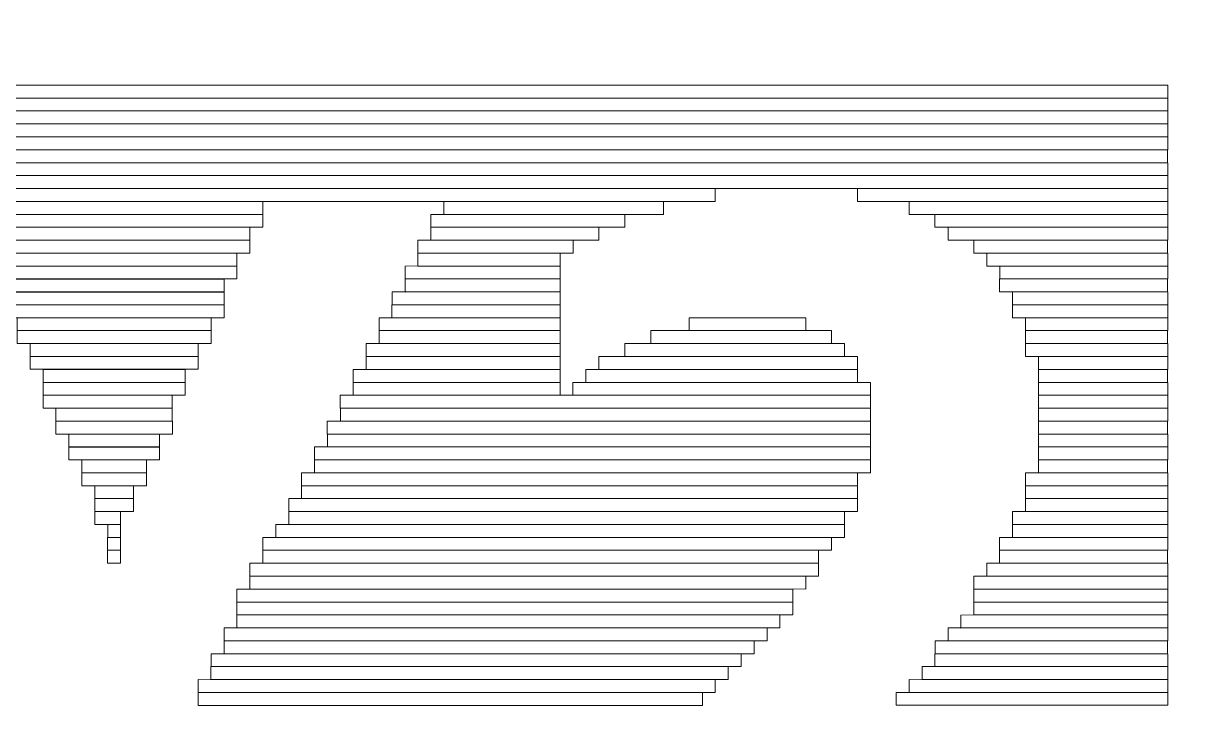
# Model space of a CAD drawing. Header units: millimetres. Extents: x -90 to 99, y -65 to 67.
# Drawn here: x 61.854 to 64.18, y 41.362 to 42.701 of the extents above; entities that cross this region are included whole.
import ezdxf

# ---------------------------------------------------------------- set-up
doc = ezdxf.new("R2010")
doc.units = ezdxf.units.MM
doc.header["$MEASUREMENT"] = 0
doc.layers.add('BG_OUTLINE', color=7, linetype='Continuous')
doc.layers.add('MA_PEN3', color=7, linetype='Continuous')

msp = doc.modelspace()

# ---------------------------------------------------------------- linework, layer by layer
at = {"layer": 'BG_OUTLINE', "color": 3, "lineweight": 9}
msp.add_open_spline([(-71.7269, -61.8795), (-71.7269, -61.8795), (-71.7343, 42.2681), (-71.7343, 42.2681), (-71.7343, 42.2681), (-71.7348, 43.0066), (-71.4419, 43.715), (-70.92, 44.2375), (-70.92, 44.2375), (-70.3982, 44.76), (-69.6866, 45.0538), (-68.9482, 45.0543), (-68.9482, 45.0543), (-68.9482, 45.0543), (75.2046, 45.0543), (75.2046, 45.0543), (75.2046, 45.0543), (76.8319, 45.0552), (78.1763, 43.7805), (78.2661, 42.1556), (78.2661, 42.1556), (78.2661, 42.1556), (78.2661, 31.2814), (78.2661, 31.2814), (78.2661, 31.2814), (78.2661, 31.2814), (72.2646, 31.2814), (72.2646, 31.2814), (72.2646, 31.2814), (72.2646, 31.2814), (72.2646, 26.9814), (72.2646, 26.9814), (72.2646, 26.9814), (72.2646, 26.9814), (78.2661, 26.9814), (78.2661, 26.9814), (78.2661, 26.9814), (78.2661, 26.9814), (78.2661, 18.6553), (78.2661, 18.6553), (78.2661, 18.6553), (78.2661, 18.6553), (72.2496, 18.6553), (72.2496, 18.6553), (72.2496, 18.6553), (72.2496, 18.6553), (72.2496, 14.3553), (72.2496, 14.3553), (72.2496, 14.3553), (72.2496, 14.3553), (78.2661, 14.3553), (78.2661, 14.3553), (78.2661, 14.3553), (78.2661, 14.3553), (78.2661, 9.255), (78.2661, 9.255), (78.2661, 9.255), (78.2661, 9.255), (72.2648, 9.255), (72.2648, 9.255), (72.2648, 9.255), (72.2648, 9.255), (72.2648, 4.955), (72.2648, 4.955), (72.2648, 4.955), (72.2648, 4.955), (78.2661, 4.955), (78.2661, 4.955), (78.2661, 4.955), (78.2661, 4.955), (78.2661, -3.3762), (78.2661, -3.3762), (78.2661, -3.3762), (78.2661, -3.3762), (72.2445, -3.3762), (72.2445, -3.3762), (72.2445, -3.3762), (72.2445, -3.3762), (72.2445, -7.6762), (72.2445, -7.6762), (72.2445, -7.6762), (72.2445, -7.6762), (78.2661, -7.6762), (78.2661, -7.6762), (78.2661, -7.6762), (78.2661, -7.6762), (78.2661, -12.7615), (78.2661, -12.7615), (78.2661, -12.7615), (78.2661, -12.7615), (72.2651, -12.7615), (72.2651, -12.7615), (72.2651, -12.7615), (72.2651, -12.7615), (72.2651, -17.0615), (72.2651, -17.0615), (72.2651, -17.0615), (72.2651, -17.0615), (78.2661, -17.0615), (78.2661, -17.0615), (78.2661, -17.0615), (78.2661, -17.0615), (78.2661, -25.4097), (78.2661, -25.4097), (78.2661, -25.4097), (78.2661, -25.4097), (72.2656, -25.4097), (72.2656, -25.4097), (72.2656, -25.4097), (72.2656, -25.4097), (72.2656, -29.7097), (72.2656, -29.7097), (72.2656, -29.7097), (72.2656, -29.7097), (78.2661, -29.7097), (78.2661, -29.7097), (78.2661, -29.7097), (78.2661, -29.7097), (78.2661, -34.793), (78.2661, -34.793), (78.2661, -34.793), (78.2661, -34.793), (72.2679, -34.793), (72.2679, -34.793), (72.2679, -34.793), (72.2679, -34.793), (72.2679, -39.0929), (72.2679, -39.0929), (72.2679, -39.0929), (72.2679, -39.0929), (78.2661, -39.0929), (78.2661, -39.0929), (78.2661, -39.0929), (78.2661, -39.0929), (78.2661, -47.4269), (78.2661, -47.4269), (78.2661, -47.4269), (78.2661, -47.4269), (72.2679, -47.4269), (72.2679, -47.4269), (72.2679, -47.4269), (72.2679, -47.4269), (72.2679, -51.7269), (72.2679, -51.7269), (72.2679, -51.7269), (72.2679, -51.7269), (78.2661, -51.7269), (78.2661, -51.7269), (78.2661, -51.7269), (78.2661, -51.7269), (78.2661, -51.8138), (78.2661, -51.8138), (78.2661, -51.8138), (78.2661, -51.8138), (78.2656, -61.8468), (78.2656, -61.8468), (78.2656, -61.8468), (78.2661, -62.6669), (77.9407, -63.4536), (77.3612, -64.0339), (77.3612, -64.0339), (76.7817, -64.6142), (75.9915, -64.9405), (75.1713, -64.941), (75.1713, -64.941), (75.1713, -64.941), (-68.6609, -64.9456), (-68.6609, -64.9456), (-68.6609, -64.9456), (-69.4735, -64.9461), (-70.2531, -64.6237), (-70.8281, -64.0495), (-70.8281, -64.0495), (-71.4031, -63.4752), (-71.7264, -62.6922), (-71.7269, -61.8795)], degree=3, knots=[0, 0, 0, 0, 0.022727, 0.022727, 0.022727, 0.022727, 0.045455, 0.045455, 0.045455, 0.045455, 0.068182, 0.068182, 0.068182, 0.068182, 0.090909, 0.090909, 0.090909, 0.090909, 0.113636, 0.113636, 0.113636, 0.113636, 0.136364, 0.136364, 0.136364, 0.136364, 0.159091, 0.159091, 0.159091, 0.159091, 0.181818, 0.181818, 0.181818, 0.181818, 0.204545, 0.204545, 0.204545, 0.204545, 0.227273, 0.227273, 0.227273, 0.227273, 0.25, 0.25, 0.25, 0.25, 0.272727, 0.272727, 0.272727, 0.272727, 0.295455, 0.295455, 0.295455, 0.295455, 0.318182, 0.318182, 0.318182, 0.318182, 0.340909, 0.340909, 0.340909, 0.340909, 0.363636, 0.363636, 0.363636, 0.363636, 0.386364, 0.386364, 0.386364, 0.386364, 0.409091, 0.409091, 0.409091, 0.409091, 0.431818, 0.431818, 0.431818, 0.431818, 0.454545, 0.454545, 0.454545, 0.454545, 0.477273, 0.477273, 0.477273, 0.477273, 0.5, 0.5, 0.5, 0.5, 0.522727, 0.522727, 0.522727, 0.522727, 0.545455, 0.545455, 0.545455, 0.545455, 0.568182, 0.568182, 0.568182, 0.568182, 0.590909, 0.590909, 0.590909, 0.590909, 0.613636, 0.613636, 0.613636, 0.613636, 0.636364, 0.636364, 0.636364, 0.636364, 0.659091, 0.659091, 0.659091, 0.659091, 0.681818, 0.681818, 0.681818, 0.681818, 0.704545, 0.704545, 0.704545, 0.704545, 0.727273, 0.727273, 0.727273, 0.727273, 0.75, 0.75, 0.75, 0.75, 0.772727, 0.772727, 0.772727, 0.772727, 0.795455, 0.795455, 0.795455, 0.795455, 0.818182, 0.818182, 0.818182, 0.818182, 0.840909, 0.840909, 0.840909, 0.840909, 0.863636, 0.863636, 0.863636, 0.863636, 0.886364, 0.886364, 0.886364, 0.886364, 0.909091, 0.909091, 0.909091, 0.909091, 0.931818, 0.931818, 0.931818, 0.931818, 0.954545, 0.954545, 0.954545, 0.954545, 0.977273, 0.977273, 0.977273, 0.977273, 1, 1, 1, 1], dxfattribs=at)
at = {"layer": 'MA_PEN3', "color": 5, "lineweight": 9}
for points in [[(58.6921, 42.5554), (58.6921, 42.5554), (58.6921, 42.5808), (58.6921, 42.5808), (58.6921, 42.5808), (58.6921, 42.5808), (64.1023, 42.5806), (64.1023, 42.5806), (64.1023, 42.5806), (64.1023, 42.5806), (64.1023, 42.5552), (64.1023, 42.5552), (64.1023, 42.5552), (64.1023, 42.5552), (58.6921, 42.5554), (58.6921, 42.5554)], [(58.6921, 42.5298), (58.6921, 42.5298), (58.6921, 42.5552), (58.6921, 42.5552), (58.6921, 42.5552), (58.6921, 42.5552), (64.1023, 42.5552), (64.1023, 42.5552), (64.1023, 42.5552), (64.1023, 42.5552), (64.1023, 42.5298), (64.1023, 42.5298), (64.1023, 42.5298), (64.1023, 42.5298), (58.6921, 42.5298), (58.6921, 42.5298)], [(58.6921, 42.5044), (58.6921, 42.5044), (58.6921, 42.5298), (58.6921, 42.5298), (58.6921, 42.5298), (58.6921, 42.5298), (64.1023, 42.53), (64.1023, 42.53), (64.1023, 42.53), (64.1023, 42.53), (64.1023, 42.5046), (64.1023, 42.5046), (64.1023, 42.5046), (64.1023, 42.5046), (58.6921, 42.5044), (58.6921, 42.5044)], [(58.6921, 42.4787), (58.6921, 42.4787), (58.6921, 42.5041), (58.6921, 42.5041), (58.6921, 42.5041), (58.6921, 42.5041), (64.1023, 42.5044), (64.1023, 42.5044), (64.1023, 42.5044), (64.1023, 42.5044), (64.1023, 42.479), (64.1023, 42.479), (64.1023, 42.479), (64.1023, 42.479), (58.6921, 42.4787), (58.6921, 42.4787)], [(58.6921, 42.4536), (58.6921, 42.4536), (58.6921, 42.479), (58.6921, 42.479), (58.6921, 42.479), (58.6921, 42.479), (64.1023, 42.479), (64.1023, 42.479), (64.1023, 42.479), (64.1023, 42.479), (64.1023, 42.4536), (64.1023, 42.4536), (64.1023, 42.4536), (64.1023, 42.4536), (58.6921, 42.4536), (58.6921, 42.4536)], [(58.6921, 42.4282), (58.6921, 42.4282), (58.6921, 42.4536), (58.6921, 42.4536), (58.6921, 42.4536), (58.6921, 42.4536), (64.102, 42.4536), (64.102, 42.4536), (64.102, 42.4536), (64.102, 42.4536), (64.102, 42.4282), (64.102, 42.4282), (64.102, 42.4282), (64.102, 42.4282), (58.6921, 42.4282), (58.6921, 42.4282)], [(58.6921, 42.4028), (58.6921, 42.4028), (58.6921, 42.4282), (58.6921, 42.4282), (58.6921, 42.4282), (58.6921, 42.4282), (64.1023, 42.4282), (64.1023, 42.4282), (64.1023, 42.4282), (64.1023, 42.4282), (64.1023, 42.4028), (64.1023, 42.4028), (64.1023, 42.4028), (64.1023, 42.4028), (58.6921, 42.4028), (58.6921, 42.4028)], [(58.6921, 42.3776), (58.6921, 42.3776), (58.6921, 42.403), (58.6921, 42.403), (58.6921, 42.403), (58.6921, 42.403), (64.1023, 42.4028), (64.1023, 42.4028), (64.1023, 42.4028), (64.1023, 42.4028), (64.1023, 42.3774), (64.1023, 42.3774), (64.1023, 42.3774), (64.1023, 42.3774), (58.6921, 42.3776), (58.6921, 42.3776)], [(58.6921, 42.352), (58.6921, 42.352), (58.6921, 42.3774), (58.6921, 42.3774), (58.6921, 42.3774), (58.6921, 42.3774), (63.2133, 42.3771), (63.2133, 42.3771), (63.2133, 42.3771), (63.2133, 42.3771), (63.2133, 42.3517), (63.2133, 42.3517), (63.2133, 42.3517), (63.2133, 42.3517), (58.6921, 42.352), (58.6921, 42.352)], [(63.4924, 42.352), (63.4924, 42.352), (63.4924, 42.3774), (63.4924, 42.3774), (63.4924, 42.3774), (63.4924, 42.3774), (64.1023, 42.3771), (64.1023, 42.3771), (64.1023, 42.3771), (64.1023, 42.3771), (64.1023, 42.3517), (64.1023, 42.3517), (64.1023, 42.3517), (64.1023, 42.3517), (63.4924, 42.352), (63.4924, 42.352)], [(61.7398, 42.3266), (61.7398, 42.3266), (61.7398, 42.352), (61.7398, 42.352), (61.7398, 42.352), (61.7398, 42.352), (62.324, 42.352), (62.324, 42.352), (62.324, 42.352), (62.324, 42.352), (62.324, 42.3266), (62.324, 42.3266), (62.324, 42.3266), (62.324, 42.3266), (61.7398, 42.3266), (61.7398, 42.3266)], [(62.6796, 42.3266), (62.6796, 42.3266), (62.6796, 42.352), (62.6796, 42.352), (62.6796, 42.352), (62.6796, 42.352), (63.1117, 42.352), (63.1117, 42.352), (63.1117, 42.352), (63.1117, 42.352), (63.1117, 42.3266), (63.1117, 42.3266), (63.1117, 42.3266), (63.1117, 42.3266), (62.6796, 42.3266), (62.6796, 42.3266)], [(63.594, 42.3266), (63.594, 42.3266), (63.594, 42.352), (63.594, 42.352), (63.594, 42.352), (63.594, 42.352), (64.1023, 42.352), (64.1023, 42.352), (64.1023, 42.352), (64.1023, 42.352), (64.1023, 42.3266), (64.1023, 42.3266), (64.1023, 42.3266), (64.1023, 42.3266), (63.594, 42.3266), (63.594, 42.3266)], [(61.7401, 42.3012), (61.7401, 42.3012), (61.7401, 42.3266), (61.7401, 42.3266), (61.7401, 42.3266), (61.7401, 42.3266), (62.324, 42.3266), (62.324, 42.3266), (62.324, 42.3266), (62.324, 42.3266), (62.324, 42.3012), (62.324, 42.3012), (62.324, 42.3012), (62.324, 42.3012), (61.7401, 42.3012), (61.7401, 42.3012)], [(62.6542, 42.3012), (62.6542, 42.3012), (62.6542, 42.3266), (62.6542, 42.3266), (62.6542, 42.3266), (62.6542, 42.3266), (63.0355, 42.3266), (63.0355, 42.3266), (63.0355, 42.3266), (63.0355, 42.3266), (63.0355, 42.3012), (63.0355, 42.3012), (63.0355, 42.3012), (63.0355, 42.3012), (62.6542, 42.3012), (62.6542, 42.3012)], [(63.6448, 42.3012), (63.6448, 42.3012), (63.6448, 42.3266), (63.6448, 42.3266), (63.6448, 42.3266), (63.6448, 42.3266), (64.1023, 42.3266), (64.1023, 42.3266), (64.1023, 42.3266), (64.1023, 42.3266), (64.1023, 42.3012), (64.1023, 42.3012), (64.1023, 42.3012), (64.1023, 42.3012), (63.6448, 42.3012), (63.6448, 42.3012)], [(61.7655, 42.2758), (61.7655, 42.2758), (61.7655, 42.3012), (61.7655, 42.3012), (61.7655, 42.3012), (61.7655, 42.3012), (62.2989, 42.3012), (62.2989, 42.3012), (62.2989, 42.3012), (62.2989, 42.3012), (62.2989, 42.2758), (62.2989, 42.2758), (62.2989, 42.2758), (62.2989, 42.2758), (61.7655, 42.2758), (61.7655, 42.2758)], [(62.6545, 42.2758), (62.6545, 42.2758), (62.6545, 42.3012), (62.6545, 42.3012), (62.6545, 42.3012), (62.6545, 42.3012), (62.9844, 42.3012), (62.9844, 42.3012), (62.9844, 42.3012), (62.9844, 42.3012), (62.9844, 42.2758), (62.9844, 42.2758), (62.9844, 42.2758), (62.9844, 42.2758), (62.6545, 42.2758), (62.6545, 42.2758)], [(63.6705, 42.2758), (63.6705, 42.2758), (63.6705, 42.3012), (63.6705, 42.3012), (63.6705, 42.3012), (63.6705, 42.3012), (64.1023, 42.3012), (64.1023, 42.3012), (64.1023, 42.3012), (64.1023, 42.3012), (64.1023, 42.2758), (64.1023, 42.2758), (64.1023, 42.2758), (64.1023, 42.2758), (63.6705, 42.2758), (63.6705, 42.2758)], [(61.7655, 42.2504), (61.7655, 42.2504), (61.7655, 42.2758), (61.7655, 42.2758), (61.7655, 42.2758), (61.7655, 42.2758), (62.2989, 42.2758), (62.2989, 42.2758), (62.2989, 42.2758), (62.2989, 42.2758), (62.2989, 42.2504), (62.2989, 42.2504), (62.2989, 42.2504), (62.2989, 42.2504), (61.7655, 42.2504), (61.7655, 42.2504)], [(62.6288, 42.2504), (62.6288, 42.2504), (62.6288, 42.2758), (62.6288, 42.2758), (62.6288, 42.2758), (62.6288, 42.2758), (62.9339, 42.2758), (62.9339, 42.2758), (62.9339, 42.2758), (62.9339, 42.2758), (62.9339, 42.2504), (62.9339, 42.2504), (62.9339, 42.2504), (62.9339, 42.2504), (62.6288, 42.2504), (62.6288, 42.2504)], [(63.7213, 42.2504), (63.7213, 42.2504), (63.7213, 42.2758), (63.7213, 42.2758), (63.7213, 42.2758), (63.7213, 42.2758), (64.102, 42.2758), (64.102, 42.2758), (64.102, 42.2758), (64.102, 42.2758), (64.102, 42.2504), (64.102, 42.2504), (64.102, 42.2504), (64.102, 42.2504), (63.7213, 42.2504), (63.7213, 42.2504)], [(61.7906, 42.225), (61.7906, 42.225), (61.7906, 42.2504), (61.7906, 42.2504), (61.7906, 42.2504), (61.7906, 42.2504), (62.2735, 42.2504), (62.2735, 42.2504), (62.2735, 42.2504), (62.2735, 42.2504), (62.2735, 42.225), (62.2735, 42.225), (62.2735, 42.225), (62.2735, 42.225), (61.7906, 42.225), (61.7906, 42.225)], [(62.6291, 42.225), (62.6291, 42.225), (62.6291, 42.2504), (62.6291, 42.2504), (62.6291, 42.2504), (62.6291, 42.2504), (62.9085, 42.2504), (62.9085, 42.2504), (62.9085, 42.2504), (62.9085, 42.2504), (62.9085, 42.225), (62.9085, 42.225), (62.9085, 42.225), (62.9085, 42.225), (62.6291, 42.225), (62.6291, 42.225)], [(63.7467, 42.225), (63.7467, 42.225), (63.7467, 42.2504), (63.7467, 42.2504), (63.7467, 42.2504), (63.7467, 42.2504), (64.1023, 42.2504), (64.1023, 42.2504), (64.1023, 42.2504), (64.1023, 42.2504), (64.1023, 42.225), (64.1023, 42.225), (64.1023, 42.225), (64.1023, 42.225), (63.7467, 42.225), (63.7467, 42.225)], [(61.7906, 42.1996), (61.7906, 42.1996), (61.7906, 42.225), (61.7906, 42.225), (61.7906, 42.225), (61.7906, 42.225), (62.2735, 42.225), (62.2735, 42.225), (62.2735, 42.225), (62.2735, 42.225), (62.2735, 42.1996), (62.2735, 42.1996), (62.2735, 42.1996), (62.2735, 42.1996), (61.7906, 42.1996), (61.7906, 42.1996)], [(62.6037, 42.1996), (62.6037, 42.1996), (62.6037, 42.225), (62.6037, 42.225), (62.6037, 42.225), (62.6037, 42.225), (62.9085, 42.2252), (62.9085, 42.2252), (62.9085, 42.2252), (62.9085, 42.2252), (62.9085, 42.1998), (62.9085, 42.1998), (62.9085, 42.1998), (62.9085, 42.1998), (62.6037, 42.1996), (62.6037, 42.1996)], [(63.7721, 42.1996), (63.7721, 42.1996), (63.7721, 42.225), (63.7721, 42.225), (63.7721, 42.225), (63.7721, 42.225), (64.1023, 42.225), (64.1023, 42.225), (64.1023, 42.225), (64.1023, 42.225), (64.1023, 42.1996), (64.1023, 42.1996), (64.1023, 42.1996), (64.1023, 42.1996), (63.7721, 42.1996), (63.7721, 42.1996)], [(61.8163, 42.1739), (61.8163, 42.1739), (61.8163, 42.1993), (61.8163, 42.1993), (61.8163, 42.1993), (61.8163, 42.1993), (62.2481, 42.1993), (62.2481, 42.1993), (62.2481, 42.1993), (62.2481, 42.1993), (62.2481, 42.1739), (62.2481, 42.1739), (62.2481, 42.1739), (62.2481, 42.1739), (61.8163, 42.1739), (61.8163, 42.1739)], [(62.6037, 42.1739), (62.6037, 42.1739), (62.6037, 42.1993), (62.6037, 42.1993), (62.6037, 42.1993), (62.6037, 42.1993), (62.9085, 42.1996), (62.9085, 42.1996), (62.9085, 42.1996), (62.9085, 42.1996), (62.9085, 42.1742), (62.9085, 42.1742), (62.9085, 42.1742), (62.9085, 42.1742), (62.6037, 42.1739), (62.6037, 42.1739)], [(63.7718, 42.1742), (63.7718, 42.1742), (63.7718, 42.1996), (63.7718, 42.1996), (63.7718, 42.1996), (63.7718, 42.1996), (64.102, 42.1996), (64.102, 42.1996), (64.102, 42.1996), (64.102, 42.1996), (64.102, 42.1742), (64.102, 42.1742), (64.102, 42.1742), (64.102, 42.1742), (63.7718, 42.1742), (63.7718, 42.1742)], [(61.8163, 42.1488), (61.8163, 42.1488), (61.8163, 42.1742), (61.8163, 42.1742), (61.8163, 42.1742), (61.8163, 42.1742), (62.2481, 42.1742), (62.2481, 42.1742), (62.2481, 42.1742), (62.2481, 42.1742), (62.2481, 42.1488), (62.2481, 42.1488), (62.2481, 42.1488), (62.2481, 42.1488), (61.8163, 42.1488), (61.8163, 42.1488)], [(62.5783, 42.1488), (62.5783, 42.1488), (62.5783, 42.1742), (62.5783, 42.1742), (62.5783, 42.1742), (62.5783, 42.1742), (62.9085, 42.1742), (62.9085, 42.1742), (62.9085, 42.1742), (62.9085, 42.1742), (62.9085, 42.1488), (62.9085, 42.1488), (62.9085, 42.1488), (62.9085, 42.1488), (62.5783, 42.1488), (62.5783, 42.1488)], [(63.7975, 42.1488), (63.7975, 42.1488), (63.7975, 42.1742), (63.7975, 42.1742), (63.7975, 42.1742), (63.7975, 42.1742), (64.1023, 42.1742), (64.1023, 42.1742), (64.1023, 42.1742), (64.1023, 42.1742), (64.1023, 42.1488), (64.1023, 42.1488), (64.1023, 42.1488), (64.1023, 42.1488), (63.7975, 42.1488), (63.7975, 42.1488)], [(61.8163, 42.1234), (61.8163, 42.1234), (61.8163, 42.1488), (61.8163, 42.1488), (61.8163, 42.1488), (61.8163, 42.1488), (62.2481, 42.1488), (62.2481, 42.1488), (62.2481, 42.1488), (62.2481, 42.1488), (62.2481, 42.1234), (62.2481, 42.1234), (62.2481, 42.1234), (62.2481, 42.1234), (61.8163, 42.1234), (61.8163, 42.1234)], [(62.578, 42.1234), (62.578, 42.1234), (62.578, 42.1488), (62.578, 42.1488), (62.578, 42.1488), (62.578, 42.1488), (62.9085, 42.1485), (62.9085, 42.1485), (62.9085, 42.1485), (62.9085, 42.1485), (62.9085, 42.1231), (62.9085, 42.1231), (62.9085, 42.1231), (62.9085, 42.1231), (62.578, 42.1234), (62.578, 42.1234)], [(63.7972, 42.1234), (63.7972, 42.1234), (63.7972, 42.1488), (63.7972, 42.1488), (63.7972, 42.1488), (63.7972, 42.1488), (64.1023, 42.1488), (64.1023, 42.1488), (64.1023, 42.1488), (64.1023, 42.1488), (64.1023, 42.1234), (64.1023, 42.1234), (64.1023, 42.1234), (64.1023, 42.1234), (63.7972, 42.1234), (63.7972, 42.1234)], [(61.8414, 42.098), (61.8414, 42.098), (61.8414, 42.1234), (61.8414, 42.1234), (61.8414, 42.1234), (61.8414, 42.1234), (62.2227, 42.1234), (62.2227, 42.1234), (62.2227, 42.1234), (62.2227, 42.1234), (62.2227, 42.098), (62.2227, 42.098), (62.2227, 42.098), (62.2227, 42.098), (61.8414, 42.098), (61.8414, 42.098)], [(62.5529, 42.098), (62.5529, 42.098), (62.5529, 42.1234), (62.5529, 42.1234), (62.5529, 42.1234), (62.5529, 42.1234), (62.9085, 42.1234), (62.9085, 42.1234), (62.9085, 42.1234), (62.9085, 42.1234), (62.9085, 42.098), (62.9085, 42.098), (62.9085, 42.098), (62.9085, 42.098), (62.5529, 42.098), (62.5529, 42.098)], [(63.1622, 42.098), (63.1622, 42.098), (63.1622, 42.1234), (63.1622, 42.1234), (63.1622, 42.1234), (63.1622, 42.1234), (63.3911, 42.1234), (63.3911, 42.1234), (63.3911, 42.1234), (63.3911, 42.1234), (63.3911, 42.098), (63.3911, 42.098), (63.3911, 42.098), (63.3911, 42.098), (63.1622, 42.098), (63.1622, 42.098)], [(63.8229, 42.098), (63.8229, 42.098), (63.8229, 42.1234), (63.8229, 42.1234), (63.8229, 42.1234), (63.8229, 42.1234), (64.1023, 42.1234), (64.1023, 42.1234), (64.1023, 42.1234), (64.1023, 42.1234), (64.1023, 42.098), (64.1023, 42.098), (64.1023, 42.098), (64.1023, 42.098), (63.8229, 42.098), (63.8229, 42.098)], [(61.8414, 42.0726), (61.8414, 42.0726), (61.8414, 42.098), (61.8414, 42.098), (61.8414, 42.098), (61.8414, 42.098), (62.2227, 42.098), (62.2227, 42.098), (62.2227, 42.098), (62.2227, 42.098), (62.2227, 42.0726), (62.2227, 42.0726), (62.2227, 42.0726), (62.2227, 42.0726), (61.8414, 42.0726), (61.8414, 42.0726)], [(62.5529, 42.0726), (62.5529, 42.0726), (62.5529, 42.098), (62.5529, 42.098), (62.5529, 42.098), (62.5529, 42.098), (62.9085, 42.098), (62.9085, 42.098), (62.9085, 42.098), (62.9085, 42.098), (62.9085, 42.0726), (62.9085, 42.0726), (62.9085, 42.0726), (62.9085, 42.0726), (62.5529, 42.0726), (62.5529, 42.0726)], [(63.0863, 42.0726), (63.0863, 42.0726), (63.0863, 42.098), (63.0863, 42.098), (63.0863, 42.098), (63.0863, 42.098), (63.4419, 42.098), (63.4419, 42.098), (63.4419, 42.098), (63.4419, 42.098), (63.4419, 42.0726), (63.4419, 42.0726), (63.4419, 42.0726), (63.4419, 42.0726), (63.0863, 42.0726), (63.0863, 42.0726)], [(63.8229, 42.0726), (63.8229, 42.0726), (63.8229, 42.098), (63.8229, 42.098), (63.8229, 42.098), (63.8229, 42.098), (64.102, 42.098), (64.102, 42.098), (64.102, 42.098), (64.102, 42.098), (64.102, 42.0726), (64.102, 42.0726), (64.102, 42.0726), (64.102, 42.0726), (63.8229, 42.0726), (63.8229, 42.0726)], [(61.8671, 42.0472), (61.8671, 42.0472), (61.8671, 42.0726), (61.8671, 42.0726), (61.8671, 42.0726), (61.8671, 42.0726), (62.197, 42.0726), (62.197, 42.0726), (62.197, 42.0726), (62.197, 42.0726), (62.197, 42.0472), (62.197, 42.0472), (62.197, 42.0472), (62.197, 42.0472), (61.8671, 42.0472), (61.8671, 42.0472)], [(62.5275, 42.0472), (62.5275, 42.0472), (62.5275, 42.0726), (62.5275, 42.0726), (62.5275, 42.0726), (62.5275, 42.0726), (62.9085, 42.0726), (62.9085, 42.0726), (62.9085, 42.0726), (62.9085, 42.0726), (62.9085, 42.0472), (62.9085, 42.0472), (62.9085, 42.0472), (62.9085, 42.0472), (62.5275, 42.0472), (62.5275, 42.0472)], [(63.0355, 42.0472), (63.0355, 42.0472), (63.0355, 42.0726), (63.0355, 42.0726), (63.0355, 42.0726), (63.0355, 42.0726), (63.467, 42.0726), (63.467, 42.0726), (63.467, 42.0726), (63.467, 42.0726), (63.467, 42.0472), (63.467, 42.0472), (63.467, 42.0472), (63.467, 42.0472), (63.0355, 42.0472), (63.0355, 42.0472)], [(63.8229, 42.0472), (63.8229, 42.0472), (63.8229, 42.0726), (63.8229, 42.0726), (63.8229, 42.0726), (63.8229, 42.0726), (64.1023, 42.0726), (64.1023, 42.0726), (64.1023, 42.0726), (64.1023, 42.0726), (64.1023, 42.0472), (64.1023, 42.0472), (64.1023, 42.0472), (64.1023, 42.0472), (63.8229, 42.0472), (63.8229, 42.0472)], [(61.8671, 42.022), (61.8671, 42.022), (61.8671, 42.0474), (61.8671, 42.0474), (61.8671, 42.0474), (61.8671, 42.0474), (62.197, 42.0474), (62.197, 42.0474), (62.197, 42.0474), (62.197, 42.0474), (62.197, 42.022), (62.197, 42.022), (62.197, 42.022), (62.197, 42.022), (61.8671, 42.022), (61.8671, 42.022)], [(62.5275, 42.0218), (62.5275, 42.0218), (62.5275, 42.0472), (62.5275, 42.0472), (62.5275, 42.0472), (62.5275, 42.0472), (62.9085, 42.0474), (62.9085, 42.0474), (62.9085, 42.0474), (62.9085, 42.0474), (62.9085, 42.022), (62.9085, 42.022), (62.9085, 42.022), (62.9085, 42.022), (62.5275, 42.0218), (62.5275, 42.0218)], [(62.9844, 42.022), (62.9844, 42.022), (62.9844, 42.0474), (62.9844, 42.0474), (62.9844, 42.0474), (62.9844, 42.0474), (63.4927, 42.0472), (63.4927, 42.0472), (63.4927, 42.0472), (63.4927, 42.0472), (63.4927, 42.0218), (63.4927, 42.0218), (63.4927, 42.0218), (63.4927, 42.0218), (62.9844, 42.022), (62.9844, 42.022)], [(63.8483, 42.0218), (63.8483, 42.0218), (63.8483, 42.0472), (63.8483, 42.0472), (63.8483, 42.0472), (63.8483, 42.0472), (64.1023, 42.0472), (64.1023, 42.0472), (64.1023, 42.0472), (64.1023, 42.0472), (64.1023, 42.0218), (64.1023, 42.0218), (64.1023, 42.0218), (64.1023, 42.0218), (63.8483, 42.0218), (63.8483, 42.0218)], [(61.8925, 41.9964), (61.8925, 41.9964), (61.8925, 42.0218), (61.8925, 42.0218), (61.8925, 42.0218), (61.8925, 42.0218), (62.1716, 42.0218), (62.1716, 42.0218), (62.1716, 42.0218), (62.1716, 42.0218), (62.1716, 41.9964), (62.1716, 41.9964), (62.1716, 41.9964), (62.1716, 41.9964), (61.8925, 41.9964), (61.8925, 41.9964)], [(62.5021, 41.9964), (62.5021, 41.9964), (62.5021, 42.0218), (62.5021, 42.0218), (62.5021, 42.0218), (62.5021, 42.0218), (62.9085, 42.0218), (62.9085, 42.0218), (62.9085, 42.0218), (62.9085, 42.0218), (62.9085, 41.9964), (62.9085, 41.9964), (62.9085, 41.9964), (62.9085, 41.9964), (62.5021, 41.9964), (62.5021, 41.9964)], [(62.959, 41.9964), (62.959, 41.9964), (62.959, 42.0218), (62.959, 42.0218), (62.959, 42.0218), (62.959, 42.0218), (63.4924, 42.0218), (63.4924, 42.0218), (63.4924, 42.0218), (63.4924, 42.0218), (63.4924, 41.9964), (63.4924, 41.9964), (63.4924, 41.9964), (63.4924, 41.9964), (62.959, 41.9964), (62.959, 41.9964)], [(63.848, 41.9964), (63.848, 41.9964), (63.848, 42.0218), (63.848, 42.0218), (63.848, 42.0218), (63.848, 42.0218), (64.102, 42.0218), (64.102, 42.0218), (64.102, 42.0218), (64.102, 42.0218), (64.102, 41.9964), (64.102, 41.9964), (64.102, 41.9964), (64.102, 41.9964), (63.848, 41.9964), (63.848, 41.9964)], [(61.8925, 41.971), (61.8925, 41.971), (61.8925, 41.9964), (61.8925, 41.9964), (61.8925, 41.9964), (61.8925, 41.9964), (62.1719, 41.9964), (62.1719, 41.9964), (62.1719, 41.9964), (62.1719, 41.9964), (62.1719, 41.971), (62.1719, 41.971), (62.1719, 41.971), (62.1719, 41.971), (61.8925, 41.971), (61.8925, 41.971)], [(62.5018, 41.971), (62.5018, 41.971), (62.5018, 41.9964), (62.5018, 41.9964), (62.5018, 41.9964), (62.5018, 41.9964), (62.9085, 41.9964), (62.9085, 41.9964), (62.9085, 41.9964), (62.9085, 41.9964), (62.9085, 41.971), (62.9085, 41.971), (62.9085, 41.971), (62.9085, 41.971), (62.5018, 41.971), (62.5018, 41.971)], [(62.9336, 41.971), (62.9336, 41.971), (62.9336, 41.9964), (62.9336, 41.9964), (62.9336, 41.9964), (62.9336, 41.9964), (63.5181, 41.9964), (63.5181, 41.9964), (63.5181, 41.9964), (63.5181, 41.9964), (63.5181, 41.971), (63.5181, 41.971), (63.5181, 41.971), (63.5181, 41.971), (62.9336, 41.971), (62.9336, 41.971)], [(63.8483, 41.971), (63.8483, 41.971), (63.8483, 41.9964), (63.8483, 41.9964), (63.8483, 41.9964), (63.8483, 41.9964), (64.1023, 41.9964), (64.1023, 41.9964), (64.1023, 41.9964), (64.1023, 41.9964), (64.1023, 41.971), (64.1023, 41.971), (64.1023, 41.971), (64.1023, 41.971), (63.8483, 41.971), (63.8483, 41.971)], [(61.8925, 41.9456), (61.8925, 41.9456), (61.8925, 41.971), (61.8925, 41.971), (61.8925, 41.971), (61.8925, 41.971), (62.1462, 41.971), (62.1462, 41.971), (62.1462, 41.971), (62.1462, 41.971), (62.1462, 41.9456), (62.1462, 41.9456), (62.1462, 41.9456), (62.1462, 41.9456), (61.8925, 41.9456), (61.8925, 41.9456)], [(62.4764, 41.9456), (62.4764, 41.9456), (62.4764, 41.971), (62.4764, 41.971), (62.4764, 41.971), (62.4764, 41.971), (63.5181, 41.971), (63.5181, 41.971), (63.5181, 41.971), (63.5181, 41.971), (63.5181, 41.9456), (63.5181, 41.9456), (63.5181, 41.9456), (63.5181, 41.9456), (62.4764, 41.9456), (62.4764, 41.9456)], [(63.8483, 41.9456), (63.8483, 41.9456), (63.8483, 41.971), (63.8483, 41.971), (63.8483, 41.971), (63.8483, 41.971), (64.1023, 41.971), (64.1023, 41.971), (64.1023, 41.971), (64.1023, 41.971), (64.1023, 41.9456), (64.1023, 41.9456), (64.1023, 41.9456), (64.1023, 41.9456), (63.8483, 41.9456), (63.8483, 41.9456)], [(61.9176, 41.9202), (61.9176, 41.9202), (61.9176, 41.9456), (61.9176, 41.9456), (61.9176, 41.9456), (61.9176, 41.9456), (62.1462, 41.9456), (62.1462, 41.9456), (62.1462, 41.9456), (62.1462, 41.9456), (62.1462, 41.9202), (62.1462, 41.9202), (62.1462, 41.9202), (62.1462, 41.9202), (61.9176, 41.9202), (61.9176, 41.9202)], [(62.4767, 41.9202), (62.4767, 41.9202), (62.4767, 41.9456), (62.4767, 41.9456), (62.4767, 41.9456), (62.4767, 41.9456), (63.5181, 41.9456), (63.5181, 41.9456), (63.5181, 41.9456), (63.5181, 41.9456), (63.5181, 41.9202), (63.5181, 41.9202), (63.5181, 41.9202), (63.5181, 41.9202), (62.4767, 41.9202), (62.4767, 41.9202)], [(63.848, 41.9202), (63.848, 41.9202), (63.848, 41.9456), (63.848, 41.9456), (63.848, 41.9456), (63.848, 41.9456), (64.1023, 41.9456), (64.1023, 41.9456), (64.1023, 41.9456), (64.1023, 41.9456), (64.1023, 41.9202), (64.1023, 41.9202), (64.1023, 41.9202), (64.1023, 41.9202), (63.848, 41.9202), (63.848, 41.9202)], [(61.9176, 41.8948), (61.9176, 41.8948), (61.9176, 41.9202), (61.9176, 41.9202), (61.9176, 41.9202), (61.9176, 41.9202), (62.1465, 41.9202), (62.1465, 41.9202), (62.1465, 41.9202), (62.1465, 41.9202), (62.1465, 41.8948), (62.1465, 41.8948), (62.1465, 41.8948), (62.1465, 41.8948), (61.9176, 41.8948), (61.9176, 41.8948)], [(62.451, 41.8948), (62.451, 41.8948), (62.451, 41.9202), (62.451, 41.9202), (62.451, 41.9202), (62.451, 41.9202), (63.5181, 41.9202), (63.5181, 41.9202), (63.5181, 41.9202), (63.5181, 41.9202), (63.5181, 41.8948), (63.5181, 41.8948), (63.5181, 41.8948), (63.5181, 41.8948), (62.451, 41.8948), (62.451, 41.8948)], [(63.848, 41.8948), (63.848, 41.8948), (63.848, 41.9202), (63.848, 41.9202), (63.848, 41.9202), (63.848, 41.9202), (64.102, 41.9202), (64.102, 41.9202), (64.102, 41.9202), (64.102, 41.9202), (64.102, 41.8948), (64.102, 41.8948), (64.102, 41.8948), (64.102, 41.8948), (63.848, 41.8948), (63.848, 41.8948)], [(61.9433, 41.8691), (61.9433, 41.8691), (61.9433, 41.8945), (61.9433, 41.8945), (61.9433, 41.8945), (61.9433, 41.8945), (62.1211, 41.8945), (62.1211, 41.8945), (62.1211, 41.8945), (62.1211, 41.8945), (62.1211, 41.8691), (62.1211, 41.8691), (62.1211, 41.8691), (62.1211, 41.8691), (61.9433, 41.8691), (61.9433, 41.8691)], [(62.4513, 41.8694), (62.4513, 41.8694), (62.4513, 41.8948), (62.4513, 41.8948), (62.4513, 41.8948), (62.4513, 41.8948), (63.5181, 41.8945), (63.5181, 41.8945), (63.5181, 41.8945), (63.5181, 41.8945), (63.5181, 41.8691), (63.5181, 41.8691), (63.5181, 41.8691), (63.5181, 41.8691), (62.4513, 41.8694), (62.4513, 41.8694)], [(63.8483, 41.8694), (63.8483, 41.8694), (63.8483, 41.8948), (63.8483, 41.8948), (63.8483, 41.8948), (63.8483, 41.8948), (64.1023, 41.8948), (64.1023, 41.8948), (64.1023, 41.8948), (64.1023, 41.8948), (64.1023, 41.8694), (64.1023, 41.8694), (64.1023, 41.8694), (64.1023, 41.8694), (63.8483, 41.8694), (63.8483, 41.8694)], [(61.9433, 41.844), (61.9433, 41.844), (61.9433, 41.8694), (61.9433, 41.8694), (61.9433, 41.8694), (61.9433, 41.8694), (62.1211, 41.8694), (62.1211, 41.8694), (62.1211, 41.8694), (62.1211, 41.8694), (62.1211, 41.844), (62.1211, 41.844), (62.1211, 41.844), (62.1211, 41.844), (61.9433, 41.844), (61.9433, 41.844)], [(62.4259, 41.844), (62.4259, 41.844), (62.4259, 41.8694), (62.4259, 41.8694), (62.4259, 41.8694), (62.4259, 41.8694), (63.5181, 41.8694), (63.5181, 41.8694), (63.5181, 41.8694), (63.5181, 41.8694), (63.5181, 41.844), (63.5181, 41.844), (63.5181, 41.844), (63.5181, 41.844), (62.4259, 41.844), (62.4259, 41.844)], [(63.8483, 41.844), (63.8483, 41.844), (63.8483, 41.8694), (63.8483, 41.8694), (63.8483, 41.8694), (63.8483, 41.8694), (64.1023, 41.8694), (64.1023, 41.8694), (64.1023, 41.8694), (64.1023, 41.8694), (64.1023, 41.844), (64.1023, 41.844), (64.1023, 41.844), (64.1023, 41.844), (63.8483, 41.844), (63.8483, 41.844)], [(61.9687, 41.8186), (61.9687, 41.8186), (61.9687, 41.844), (61.9687, 41.844), (61.9687, 41.844), (61.9687, 41.844), (62.0954, 41.844), (62.0954, 41.844), (62.0954, 41.844), (62.0954, 41.844), (62.0954, 41.8186), (62.0954, 41.8186), (62.0954, 41.8186), (62.0954, 41.8186), (61.9687, 41.8186), (61.9687, 41.8186)], [(62.4259, 41.8183), (62.4259, 41.8183), (62.4259, 41.8437), (62.4259, 41.8437), (62.4259, 41.8437), (62.4259, 41.8437), (63.5181, 41.844), (63.5181, 41.844), (63.5181, 41.844), (63.5181, 41.844), (63.5181, 41.8186), (63.5181, 41.8186), (63.5181, 41.8186), (63.5181, 41.8186), (62.4259, 41.8183), (62.4259, 41.8183)], [(63.848, 41.8186), (63.848, 41.8186), (63.848, 41.844), (63.848, 41.844), (63.848, 41.844), (63.848, 41.844), (64.102, 41.844), (64.102, 41.844), (64.102, 41.844), (64.102, 41.844), (64.102, 41.8186), (64.102, 41.8186), (64.102, 41.8186), (64.102, 41.8186), (63.848, 41.8186), (63.848, 41.8186)], [(61.9684, 41.7932), (61.9684, 41.7932), (61.9684, 41.8186), (61.9684, 41.8186), (61.9684, 41.8186), (61.9684, 41.8186), (62.0957, 41.8186), (62.0957, 41.8186), (62.0957, 41.8186), (62.0957, 41.8186), (62.0957, 41.7932), (62.0957, 41.7932), (62.0957, 41.7932), (62.0957, 41.7932), (61.9684, 41.7932), (61.9684, 41.7932)], [(62.4005, 41.7932), (62.4005, 41.7932), (62.4005, 41.8186), (62.4005, 41.8186), (62.4005, 41.8186), (62.4005, 41.8186), (63.4927, 41.8186), (63.4927, 41.8186), (63.4927, 41.8186), (63.4927, 41.8186), (63.4927, 41.7932), (63.4927, 41.7932), (63.4927, 41.7932), (63.4927, 41.7932), (62.4005, 41.7932), (62.4005, 41.7932)], [(63.8229, 41.7932), (63.8229, 41.7932), (63.8229, 41.8186), (63.8229, 41.8186), (63.8229, 41.8186), (63.8229, 41.8186), (64.1023, 41.8186), (64.1023, 41.8186), (64.1023, 41.8186), (64.1023, 41.8186), (64.1023, 41.7932), (64.1023, 41.7932), (64.1023, 41.7932), (64.1023, 41.7932), (63.8229, 41.7932), (63.8229, 41.7932)], [(61.9941, 41.7678), (61.9941, 41.7678), (61.9941, 41.7932), (61.9941, 41.7932), (61.9941, 41.7932), (61.9941, 41.7932), (62.0703, 41.7932), (62.0703, 41.7932), (62.0703, 41.7932), (62.0703, 41.7932), (62.0703, 41.7678), (62.0703, 41.7678), (62.0703, 41.7678), (62.0703, 41.7678), (61.9941, 41.7678), (61.9941, 41.7678)], [(62.4002, 41.7678), (62.4002, 41.7678), (62.4002, 41.7932), (62.4002, 41.7932), (62.4002, 41.7932), (62.4002, 41.7932), (63.4927, 41.7932), (63.4927, 41.7932), (63.4927, 41.7932), (63.4927, 41.7932), (63.4927, 41.7678), (63.4927, 41.7678), (63.4927, 41.7678), (63.4927, 41.7678), (62.4002, 41.7678), (62.4002, 41.7678)], [(63.8229, 41.7678), (63.8229, 41.7678), (63.8229, 41.7932), (63.8229, 41.7932), (63.8229, 41.7932), (63.8229, 41.7932), (64.1023, 41.7932), (64.1023, 41.7932), (64.1023, 41.7932), (64.1023, 41.7932), (64.1023, 41.7678), (64.1023, 41.7678), (64.1023, 41.7678), (64.1023, 41.7678), (63.8229, 41.7678), (63.8229, 41.7678)], [(61.9941, 41.7424), (61.9941, 41.7424), (61.9941, 41.7678), (61.9941, 41.7678), (61.9941, 41.7678), (61.9941, 41.7678), (62.0703, 41.7678), (62.0703, 41.7678), (62.0703, 41.7678), (62.0703, 41.7678), (62.0703, 41.7424), (62.0703, 41.7424), (62.0703, 41.7424), (62.0703, 41.7424), (61.9941, 41.7424), (61.9941, 41.7424)], [(62.3751, 41.7424), (62.3751, 41.7424), (62.3751, 41.7678), (62.3751, 41.7678), (62.3751, 41.7678), (62.3751, 41.7678), (63.4927, 41.7678), (63.4927, 41.7678), (63.4927, 41.7678), (63.4927, 41.7678), (63.4927, 41.7424), (63.4927, 41.7424), (63.4927, 41.7424), (63.4927, 41.7424), (62.3751, 41.7424), (62.3751, 41.7424)], [(63.8229, 41.7424), (63.8229, 41.7424), (63.8229, 41.7678), (63.8229, 41.7678), (63.8229, 41.7678), (63.8229, 41.7678), (64.1023, 41.7678), (64.1023, 41.7678), (64.1023, 41.7678), (64.1023, 41.7678), (64.1023, 41.7424), (64.1023, 41.7424), (64.1023, 41.7424), (64.1023, 41.7424), (63.8229, 41.7424), (63.8229, 41.7424)], [(61.994, 41.7172), (61.994, 41.7172), (61.9941, 41.7426), (61.9941, 41.7426), (61.9941, 41.7426), (61.9941, 41.7426), (62.0449, 41.7424), (62.0449, 41.7424), (62.0449, 41.7424), (62.0449, 41.7424), (62.0448, 41.717), (62.0448, 41.717), (62.0448, 41.717), (62.0448, 41.717), (61.994, 41.7172), (61.994, 41.7172)], [(62.3751, 41.717), (62.3751, 41.717), (62.3751, 41.7424), (62.3751, 41.7424), (62.3751, 41.7424), (62.3751, 41.7424), (63.4673, 41.7424), (63.4673, 41.7424), (63.4673, 41.7424), (63.4673, 41.7424), (63.4673, 41.717), (63.4673, 41.717), (63.4673, 41.717), (63.4673, 41.717), (62.3751, 41.717), (62.3751, 41.717)], [(63.7975, 41.717), (63.7975, 41.717), (63.7975, 41.7424), (63.7975, 41.7424), (63.7975, 41.7424), (63.7975, 41.7424), (64.1023, 41.7426), (64.1023, 41.7426), (64.1023, 41.7426), (64.1023, 41.7426), (64.1023, 41.7172), (64.1023, 41.7172), (64.1023, 41.7172), (64.1023, 41.7172), (63.7975, 41.717), (63.7975, 41.717)], [(62.0195, 41.6916), (62.0195, 41.6916), (62.0195, 41.717), (62.0195, 41.717), (62.0195, 41.717), (62.0195, 41.717), (62.0446, 41.717), (62.0446, 41.717), (62.0446, 41.717), (62.0446, 41.717), (62.0446, 41.6916), (62.0446, 41.6916), (62.0446, 41.6916), (62.0446, 41.6916), (62.0195, 41.6916), (62.0195, 41.6916)], [(62.3497, 41.6916), (62.3497, 41.6916), (62.3497, 41.717), (62.3497, 41.717), (62.3497, 41.717), (62.3497, 41.717), (63.467, 41.717), (63.467, 41.717), (63.467, 41.717), (63.467, 41.717), (63.467, 41.6916), (63.467, 41.6916), (63.467, 41.6916), (63.467, 41.6916), (62.3497, 41.6916), (62.3497, 41.6916)], [(63.7972, 41.6916), (63.7972, 41.6916), (63.7972, 41.717), (63.7972, 41.717), (63.7972, 41.717), (63.7972, 41.717), (64.1023, 41.717), (64.1023, 41.717), (64.1023, 41.717), (64.1023, 41.717), (64.1023, 41.6916), (64.1023, 41.6916), (64.1023, 41.6916), (64.1023, 41.6916), (63.7972, 41.6916), (63.7972, 41.6916)], [(62.0192, 41.6662), (62.0192, 41.6662), (62.0192, 41.6916), (62.0192, 41.6916), (62.0192, 41.6916), (62.0192, 41.6916), (62.0449, 41.6916), (62.0449, 41.6916), (62.0449, 41.6916), (62.0449, 41.6916), (62.0449, 41.6662), (62.0449, 41.6662), (62.0449, 41.6662), (62.0449, 41.6662), (62.0192, 41.6662), (62.0192, 41.6662)], [(62.324, 41.6662), (62.324, 41.6662), (62.324, 41.6916), (62.324, 41.6916), (62.324, 41.6916), (62.324, 41.6916), (63.4419, 41.6916), (63.4419, 41.6916), (63.4419, 41.6916), (63.4419, 41.6916), (63.4419, 41.6662), (63.4419, 41.6662), (63.4419, 41.6662), (63.4419, 41.6662), (62.324, 41.6662), (62.324, 41.6662)], [(63.7718, 41.6662), (63.7718, 41.6662), (63.7718, 41.6916), (63.7718, 41.6916), (63.7718, 41.6916), (63.7718, 41.6916), (64.1023, 41.6916), (64.1023, 41.6916), (64.1023, 41.6916), (64.1023, 41.6916), (64.1023, 41.6662), (64.1023, 41.6662), (64.1023, 41.6662), (64.1023, 41.6662), (63.7718, 41.6662), (63.7718, 41.6662)], [(62.0192, 41.6408), (62.0192, 41.6408), (62.0192, 41.6662), (62.0192, 41.6662), (62.0192, 41.6662), (62.0192, 41.6662), (62.0449, 41.6662), (62.0449, 41.6662), (62.0449, 41.6662), (62.0449, 41.6662), (62.0449, 41.6408), (62.0449, 41.6408), (62.0449, 41.6408), (62.0449, 41.6408), (62.0192, 41.6408), (62.0192, 41.6408)], [(62.3243, 41.6408), (62.3243, 41.6408), (62.3243, 41.6662), (62.3243, 41.6662), (62.3243, 41.6662), (62.3243, 41.6662), (63.4162, 41.6662), (63.4162, 41.6662), (63.4162, 41.6662), (63.4162, 41.6662), (63.4162, 41.6408), (63.4162, 41.6408), (63.4162, 41.6408), (63.4162, 41.6408), (62.3243, 41.6408), (62.3243, 41.6408)], [(63.7718, 41.6408), (63.7718, 41.6408), (63.7718, 41.6662), (63.7718, 41.6662), (63.7718, 41.6662), (63.7718, 41.6662), (64.102, 41.6662), (64.102, 41.6662), (64.102, 41.6662), (64.102, 41.6662), (64.102, 41.6408), (64.102, 41.6408), (64.102, 41.6408), (64.102, 41.6408), (63.7718, 41.6408), (63.7718, 41.6408)], [(62.2989, 41.6154), (62.2989, 41.6154), (62.2989, 41.6408), (62.2989, 41.6408), (62.2989, 41.6408), (62.2989, 41.6408), (63.4162, 41.6408), (63.4162, 41.6408), (63.4162, 41.6408), (63.4162, 41.6408), (63.4162, 41.6154), (63.4162, 41.6154), (63.4162, 41.6154), (63.4162, 41.6154), (62.2989, 41.6154), (62.2989, 41.6154)], [(63.7467, 41.6154), (63.7467, 41.6154), (63.7467, 41.6408), (63.7467, 41.6408), (63.7467, 41.6408), (63.7467, 41.6408), (64.1023, 41.6408), (64.1023, 41.6408), (64.1023, 41.6408), (64.1023, 41.6408), (64.1023, 41.6154), (64.1023, 41.6154), (64.1023, 41.6154), (64.1023, 41.6154), (63.7467, 41.6154), (63.7467, 41.6154)], [(62.2989, 41.5902), (62.2989, 41.5902), (62.2989, 41.6156), (62.2989, 41.6156), (62.2989, 41.6156), (62.2989, 41.6156), (63.3911, 41.6154), (63.3911, 41.6154), (63.3911, 41.6154), (63.3911, 41.6154), (63.3911, 41.59), (63.3911, 41.59), (63.3911, 41.59), (63.3911, 41.59), (62.2989, 41.5902), (62.2989, 41.5902)], [(63.721, 41.59), (63.721, 41.59), (63.721, 41.6154), (63.721, 41.6154), (63.721, 41.6154), (63.721, 41.6154), (64.1023, 41.6154), (64.1023, 41.6154), (64.1023, 41.6154), (64.1023, 41.6154), (64.1023, 41.59), (64.1023, 41.59), (64.1023, 41.59), (64.1023, 41.59), (63.721, 41.59), (63.721, 41.59)], [(62.2732, 41.5646), (62.2732, 41.5646), (62.2732, 41.59), (62.2732, 41.59), (62.2732, 41.59), (62.2732, 41.59), (63.3657, 41.59), (63.3657, 41.59), (63.3657, 41.59), (63.3657, 41.59), (63.3657, 41.5646), (63.3657, 41.5646), (63.3657, 41.5646), (63.3657, 41.5646), (62.2732, 41.5646), (62.2732, 41.5646)], [(63.7213, 41.5646), (63.7213, 41.5646), (63.7213, 41.59), (63.7213, 41.59), (63.7213, 41.59), (63.7213, 41.59), (64.1023, 41.59), (64.1023, 41.59), (64.1023, 41.59), (64.1023, 41.59), (64.1023, 41.5646), (64.1023, 41.5646), (64.1023, 41.5646), (64.1023, 41.5646), (63.7213, 41.5646), (63.7213, 41.5646)], [(62.2732, 41.5392), (62.2732, 41.5392), (62.2732, 41.5646), (62.2732, 41.5646), (62.2732, 41.5646), (62.2732, 41.5646), (63.3657, 41.5646), (63.3657, 41.5646), (63.3657, 41.5646), (63.3657, 41.5646), (63.3657, 41.5392), (63.3657, 41.5392), (63.3657, 41.5392), (63.3657, 41.5392), (62.2732, 41.5392), (62.2732, 41.5392)], [(63.7213, 41.5392), (63.7213, 41.5392), (63.7213, 41.5646), (63.7213, 41.5646), (63.7213, 41.5646), (63.7213, 41.5646), (64.1023, 41.5648), (64.1023, 41.5648), (64.1023, 41.5648), (64.1023, 41.5648), (64.1023, 41.5394), (64.1023, 41.5394), (64.1023, 41.5394), (64.1023, 41.5394), (63.7213, 41.5392), (63.7213, 41.5392)], [(62.2735, 41.5138), (62.2735, 41.5138), (62.2735, 41.5392), (62.2735, 41.5392), (62.2735, 41.5392), (62.2735, 41.5392), (63.3403, 41.5392), (63.3403, 41.5392), (63.3403, 41.5392), (63.3403, 41.5392), (63.3403, 41.5138), (63.3403, 41.5138), (63.3403, 41.5138), (63.3403, 41.5138), (62.2735, 41.5138), (62.2735, 41.5138)], [(63.6959, 41.5135), (63.6959, 41.5135), (63.6959, 41.5389), (63.6959, 41.5389), (63.6959, 41.5389), (63.6959, 41.5389), (64.1023, 41.5392), (64.1023, 41.5392), (64.1023, 41.5392), (64.1023, 41.5392), (64.1023, 41.5138), (64.1023, 41.5138), (64.1023, 41.5138), (64.1023, 41.5138), (63.6959, 41.5135), (63.6959, 41.5135)], [(62.2481, 41.4884), (62.2481, 41.4884), (62.2481, 41.5138), (62.2481, 41.5138), (62.2481, 41.5138), (62.2481, 41.5138), (63.3149, 41.5138), (63.3149, 41.5138), (63.3149, 41.5138), (63.3149, 41.5138), (63.3149, 41.4884), (63.3149, 41.4884), (63.3149, 41.4884), (63.3149, 41.4884), (62.2481, 41.4884), (62.2481, 41.4884)], [(63.6705, 41.4884), (63.6705, 41.4884), (63.6705, 41.5138), (63.6705, 41.5138), (63.6705, 41.5138), (63.6705, 41.5138), (64.1023, 41.5138), (64.1023, 41.5138), (64.1023, 41.5138), (64.1023, 41.5138), (64.1023, 41.4884), (64.1023, 41.4884), (64.1023, 41.4884), (64.1023, 41.4884), (63.6705, 41.4884), (63.6705, 41.4884)], [(62.2481, 41.463), (62.2481, 41.463), (62.2481, 41.4884), (62.2481, 41.4884), (62.2481, 41.4884), (62.2481, 41.4884), (63.2895, 41.4884), (63.2895, 41.4884), (63.2895, 41.4884), (63.2895, 41.4884), (63.2895, 41.463), (63.2895, 41.463), (63.2895, 41.463), (63.2895, 41.463), (62.2481, 41.463), (62.2481, 41.463)], [(63.6451, 41.463), (63.6451, 41.463), (63.6451, 41.4884), (63.6451, 41.4884), (63.6451, 41.4884), (63.6451, 41.4884), (64.102, 41.4884), (64.102, 41.4884), (64.102, 41.4884), (64.102, 41.4884), (64.102, 41.463), (64.102, 41.463), (64.102, 41.463), (64.102, 41.463), (63.6451, 41.463), (63.6451, 41.463)], [(62.2227, 41.4376), (62.2227, 41.4376), (62.2227, 41.463), (62.2227, 41.463), (62.2227, 41.463), (62.2227, 41.463), (63.2641, 41.463), (63.2641, 41.463), (63.2641, 41.463), (63.2641, 41.463), (63.2641, 41.4376), (63.2641, 41.4376), (63.2641, 41.4376), (63.2641, 41.4376), (62.2227, 41.4376), (62.2227, 41.4376)], [(63.6448, 41.4376), (63.6448, 41.4376), (63.6448, 41.463), (63.6448, 41.463), (63.6448, 41.463), (63.6448, 41.463), (64.1023, 41.463), (64.1023, 41.463), (64.1023, 41.463), (64.1023, 41.463), (64.1023, 41.4376), (64.1023, 41.4376), (64.1023, 41.4376), (64.1023, 41.4376), (63.6448, 41.4376), (63.6448, 41.4376)], [(62.2224, 41.4122), (62.2224, 41.4122), (62.2224, 41.4376), (62.2224, 41.4376), (62.2224, 41.4376), (62.2224, 41.4376), (63.2387, 41.4376), (63.2387, 41.4376), (63.2387, 41.4376), (63.2387, 41.4376), (63.2387, 41.4122), (63.2387, 41.4122), (63.2387, 41.4122), (63.2387, 41.4122), (62.2224, 41.4122), (62.2224, 41.4122)], [(63.6194, 41.4122), (63.6194, 41.4122), (63.6194, 41.4376), (63.6194, 41.4376), (63.6194, 41.4376), (63.6194, 41.4376), (64.1023, 41.4376), (64.1023, 41.4376), (64.1023, 41.4376), (64.1023, 41.4376), (64.1023, 41.4122), (64.1023, 41.4122), (64.1023, 41.4122), (64.1023, 41.4122), (63.6194, 41.4122), (63.6194, 41.4122)], [(62.197, 41.3868), (62.197, 41.3868), (62.197, 41.4122), (62.197, 41.4122), (62.197, 41.4122), (62.197, 41.4122), (63.2133, 41.4119), (63.2133, 41.4119), (63.2133, 41.4119), (63.2133, 41.4119), (63.2133, 41.3865), (63.2133, 41.3865), (63.2133, 41.3865), (63.2133, 41.3865), (62.197, 41.3868), (62.197, 41.3868)], [(63.594, 41.3868), (63.594, 41.3868), (63.594, 41.4122), (63.594, 41.4122), (63.594, 41.4122), (63.594, 41.4122), (64.1023, 41.4119), (64.1023, 41.4119), (64.1023, 41.4119), (64.1023, 41.4119), (64.1023, 41.3865), (64.1023, 41.3865), (64.1023, 41.3865), (64.1023, 41.3865), (63.594, 41.3868), (63.594, 41.3868)], [(62.197, 41.3614), (62.197, 41.3614), (62.197, 41.3868), (62.197, 41.3868), (62.197, 41.3868), (62.197, 41.3868), (63.1879, 41.3868), (63.1879, 41.3868), (63.1879, 41.3868), (63.1879, 41.3868), (63.1879, 41.3614), (63.1879, 41.3614), (63.1879, 41.3614), (63.1879, 41.3614), (62.197, 41.3614), (62.197, 41.3614)], [(63.5689, 41.3616), (63.5689, 41.3616), (63.5689, 41.387), (63.5689, 41.387), (63.5689, 41.387), (63.5689, 41.387), (64.1023, 41.387), (64.1023, 41.387), (64.1023, 41.387), (64.1023, 41.387), (64.1023, 41.3616), (64.1023, 41.3616), (64.1023, 41.3616), (64.1023, 41.3616), (63.5689, 41.3616), (63.5689, 41.3616)]]:
    msp.add_open_spline(points, degree=3, knots=[0, 0, 0, 0, 0.25, 0.25, 0.25, 0.25, 0.5, 0.5, 0.5, 0.5, 0.75, 0.75, 0.75, 0.75, 1, 1, 1, 1], dxfattribs=at)

doc.saveas('drawing.dxf')
